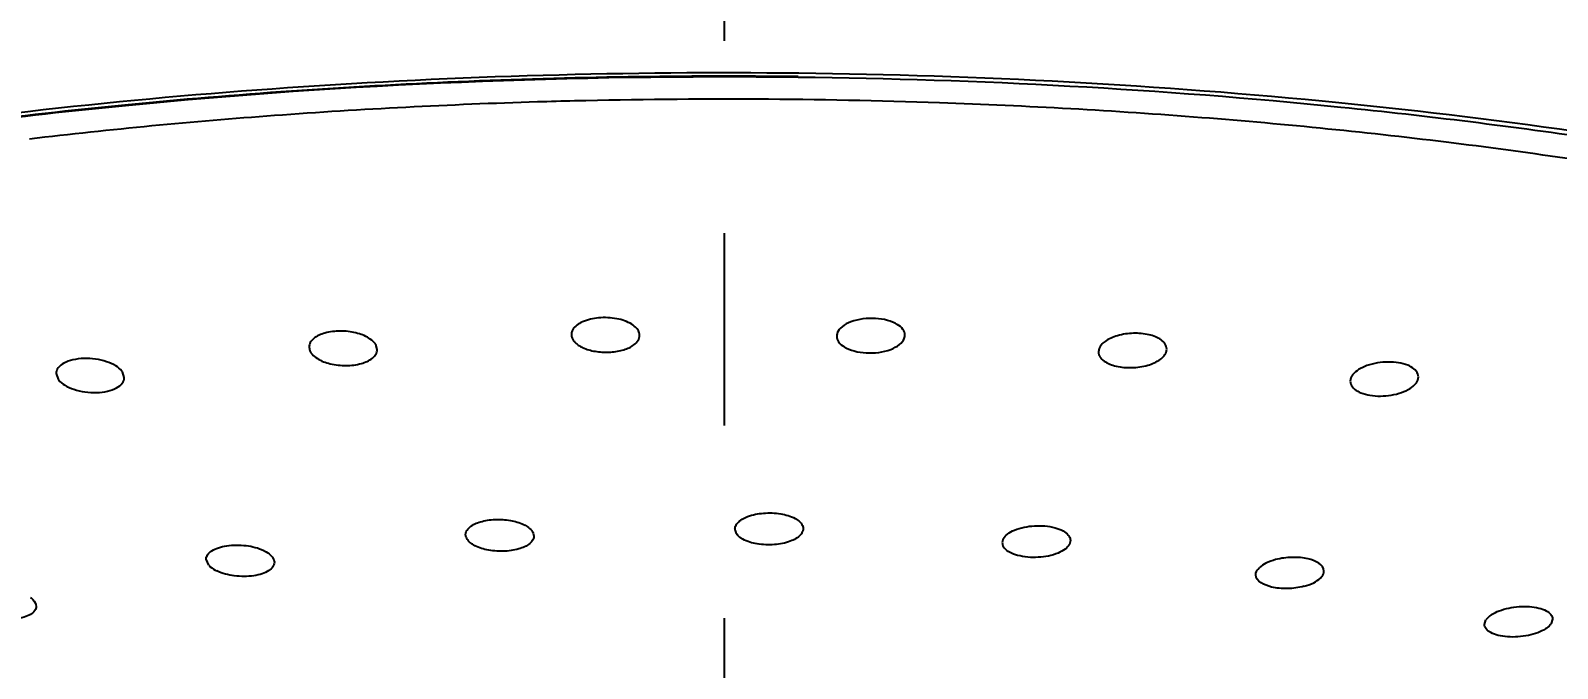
# Model space of a CAD drawing. Header units: millimetres. Extents: x 601 to 1195, y -13 to 407.
# Drawn here: x 701.64 to 711.72, y 259.22 to 263.43 of the extents above; entities that cross this region are included whole.
import ezdxf

# ---------------------------------------------------------------- set-up
doc = ezdxf.new("R2010")
doc.units = ezdxf.units.MM
doc.header["$LTSCALE"] = 0.1
doc.linetypes.add('CENTERX2', pattern=[101.6, 63.5, -12.7, 12.7, -12.7])
doc.layers.add('CENTER', color=1, linetype='CENTERX2')
doc.layers.add('DIM', color=3, linetype='Continuous')
doc.styles.get("Standard").update_dxf_attribs({"font": 'arial.ttf'})
doc.dimstyles.new('ISO-25', dxfattribs={"dimtxt": 2.5, "dimasz": 2.5, "dimexe": 1.25, "dimexo": 0.625, "dimtad": 1, "dimlfac": 1.666667, "dimtxsty": 'Standard', "dimcen": 2.5, "dimadec": 0, "dimazin": 0, "dimtfac": 1, "dimtmove": 0, "dimatfit": 3, "dimfxl": 0, "dimarcsym": 0})

# ---------------------------------------------------------------- blocks, each defined once
blk = doc.blocks.new('*D4')
at = {"layer": 'Defpoints', "color": 0}
for p in [(661.048, 374.954), (706.218, 374.954), (672.827, 112.512)]:
    blk.add_point(p, dxfattribs=at)
at = {"layer": 'DIM', "color": 0, "lineweight": -2}
for p, q in [((705.593, 374.954), (659.798, 374.954)), ((661.048, 115.012), (661.048, 372.454)), ((672.202, 112.512), (659.798, 112.512))]:
    blk.add_line(p, q, dxfattribs=at)
at = {"layer": 'DIM', "color": 0}
for points in [[(660.632, 372.454), (661.465, 372.454), (661.048, 374.954)], [(660.632, 115.012), (661.465, 115.012), (661.048, 112.512)]]:
    blk.add_solid(points, dxfattribs=at)
at = {"layer": 'DIM', "color": 0, "insert": (658.921, 243.733), "char_height": 2.5, "attachment_point": 5, "rotation": 90}
blk.add_mtext('437,4', dxfattribs=at)

msp = doc.modelspace()

# ---------------------------------------------------------------- linework, layer by layer
for p, q in [((705.2063, 261.4198), (705.2069, 261.4115)), ((705.6563, 261.4142), (705.6557, 261.4226)), ((706.959, 261.4188), (706.9582, 261.409)), ((707.4074, 261.4059), (707.4082, 261.4157)), ((703.4743, 261.3373), (703.4801, 261.3113)), ((703.9243, 261.3201), (703.9185, 261.3461)), ((708.691, 261.3276), (708.6869, 261.3055)), ((709.1327, 261.3019), (709.1369, 261.3238)), ((701.8046, 261.1634), (701.8171, 261.126)), ((702.2546, 261.1353), (702.2422, 261.1727)), ((710.3532, 261.1338), (710.3487, 261.1113)), ((710.7943, 261.1182), (710.7987, 261.1406)), ((704.5117, 260.0811), (704.5083, 260.0996)), ((704.9548, 260.108), (704.9583, 260.0895)), ((706.2864, 260.1397), (706.2863, 260.1362)), ((706.7363, 260.1382), (706.7362, 260.1347)), ((708.501, 260.0603), (708.4945, 260.0351)), ((702.8119, 259.8982), (702.7955, 259.9377)), ((711.2349, 259.5069), (711.2446, 259.5366)), ((711.6849, 259.5419), (711.6752, 259.5123))]:
    msp.add_line(p, q)
for centre, radius, start, end in [((706.1703, 223.2336), 39.7385, 91.71237, 94.22078), ((706.2103, 222.247), 40.7258, 91.38272, 91.72718), ((706.2182, 221.9459), 41.027, 88.01781, 91.38356), ((706.2601, 223.1265), 39.8457, 85.52682, 88.0194), ((705.9523, 226.0143), 36.9493, 94.20106, 96.72061), ((706.4681, 225.8554), 37.1089, 82.93391, 85.51825), ((706.9436, 229.7797), 33.1559, 80.18972, 82.91527), ((703.5515, 261.3437), 0.0784, 204.42417, 210.74396), ((703.8398, 261.3094), 0.0869, 30.64603, 33.57623), ((703.8471, 261.3137), 0.0784, 24.42384, 30.69532), ((708.7584, 261.3017), 0.0722, 154.32679, 159.00774), ((703.5589, 261.3481), 0.087, 210.69582, 213.6429), ((709.0653, 261.3276), 0.0721, 334.3253, 339.08486), ((701.8985, 261.1807), 0.098, 213.93835, 217.88554), ((702.1609, 261.1181), 0.098, 33.87846, 37.88598), ((704.5851, 260.112), 0.0798, 212.48988, 217.62868)]:
    msp.add_arc(centre, radius, start, end)
for points, knots in [([(689.1186, 260.1599), (689.1848, 260.3487), (689.3765, 260.7302), (689.7964, 261.261), (690.3549, 261.7733), (691.0472, 262.2641), (691.868, 262.7305), (692.8107, 263.1689), (693.8678, 263.5757), (695.4678, 264.0875), (697.6901, 264.6139), (700.5678, 265.0579), (703.6374, 265.3159), (705.7377, 265.3577), (706.8003, 265.3454)], [0, 0, 0, 0, 0.0313867, 0.066322, 0.105665, 0.1498956, 0.1992055, 0.253584, 0.3128737, 0.3768004, 0.5170304, 0.6706668, 0.8332699, 1, 1, 1, 1]), ([(706.8003, 265.3454), (707.8094, 265.3337), (709.7945, 265.2514), (712.6827, 264.9508), (715.3711, 264.4837), (717.777, 263.8654), (719.5554, 263.2167), (720.7678, 262.6245), (721.5264, 262.1739), (722.1669, 261.7018), (722.6845, 261.2105), (723.0752, 260.7029), (723.2549, 260.3397), (723.3179, 260.1599)], [0, 0, 0, 0, 0.1686201, 0.3316906, 0.484823, 0.6240843, 0.7462587, 0.800259, 0.8493248, 0.8934771, 0.9329309, 0.9681646, 1, 1, 1, 1]), ([(705.6503, 252.9932), (704.5604, 253.0058), (702.4238, 253.1011), (699.3358, 253.4545), (696.9155, 253.923), (695.1474, 254.4008), (693.9643, 254.7904), (692.8982, 255.2174), (691.9587, 255.6779), (691.1543, 256.1677), (690.4921, 256.683), (689.9779, 257.2208), (689.6173, 257.7789), (689.4185, 258.355), (689.3913, 258.9407), (689.5375, 259.5212), (689.8487, 260.0852), (690.3156, 260.6294), (690.9322, 261.152), (691.6929, 261.65), (692.591, 262.12), (693.6185, 262.558), (695.2051, 263.1131), (697.4447, 263.6845), (700.3748, 264.1678), (703.5264, 264.4504), (705.6899, 264.4973), (706.7863, 264.4846)], [0, 0, 0, 0, 0.0870175, 0.1705775, 0.2479458, 0.2835459, 0.31674, 0.3473273, 0.3751623, 0.4001722, 0.4223843, 0.4419695, 0.4593049, 0.4750289, 0.4900548, 0.5054502, 0.5221997, 0.5410308, 0.5623937, 0.5865193, 0.6134745, 0.6432146, 0.675616, 0.7475875, 0.8273899, 0.9124691, 1, 1, 1, 1]), ([(718.9238, 254.975), (719.4068, 255.1658), (720.2911, 255.5611), (721.4424, 256.2582), (722.1939, 256.9112), (722.6195, 257.4588), (722.8435, 257.8593), (722.9846, 258.2665), (723.0406, 258.6779), (723.0101, 259.0898), (722.8503, 259.6525), (722.5134, 260.1893), (722.0531, 260.6816), (721.4424, 261.2048), (720.4789, 261.8169), (719.0966, 262.4625), (717.4647, 263.0366), (715.6139, 263.5283), (713.5793, 263.9281), (710.6246, 264.334), (708.3364, 264.4667), (706.7863, 264.4846)], [0, 0, 0, 0, 0.064691, 0.1203639, 0.1671853, 0.1876504, 0.2064858, 0.2240997, 0.2410159, 0.2578395, 0.2751869, 0.3134355, 0.3352264, 0.3590846, 0.4134078, 0.4767682, 0.5487818, 0.6286168, 0.7151182, 0.8068976, 1, 1, 1, 1]), ([(698.1999, 262.2885), (698.8467, 262.4376), (700.1943, 262.6948), (702.2849, 262.9591), (704.4711, 263.1099), (705.9551, 263.1324), (706.703, 263.1237)], [0, 0, 0, 0, 0.232567, 0.4802604, 0.7379113, 1, 1, 1, 1]), ([(706.7045, 263.1167), (705.2224, 263.1339), (703.0296, 263.046), (700.199, 262.6899), (698.852, 262.4339), (698.2057, 262.2856)], [0, 0, 0, 0, 0.5197195, 0.7674636, 1, 1, 1, 1]), ([(700.1139, 262.6874), (701.18, 262.8568), (703.3754, 263.0972), (705.5823, 263.1588), (706.708, 263.1458)], [0, 0, 0, 0, 0.4895143, 1, 1, 1, 1]), ([(706.708, 263.1458), (707.8982, 263.132), (710.2049, 263.0091), (713.0005, 262.6084), (715.0502, 262.1378), (716.4068, 261.7348), (717.6063, 261.2779), (718.3345, 260.9202), (718.6647, 260.7308)], [0, 0, 0, 0, 0.2901983, 0.5624354, 0.6873428, 0.8026715, 0.907179, 1, 1, 1, 1]), ([(718.6353, 260.6771), (718.3136, 260.8673), (717.5992, 261.2272), (716.4153, 261.6873), (715.0674, 262.0947), (713.5774, 262.4421), (711.9694, 262.7235), (709.6705, 263.0081), (707.9005, 263.1029), (706.7045, 263.1167)], [0, 0, 0, 0, 0.0912244, 0.1947997, 0.3097304, 0.4346785, 0.5680506, 0.7080385, 1, 1, 1, 1]), ([(705.6048, 261.4877), (705.5753, 261.5062), (705.502, 261.5298), (705.3892, 261.5345), (705.2871, 261.513), (705.2296, 261.4756), (705.2158, 261.4524)], [0, 0, 0, 0, 0.2511039, 0.5400917, 0.8051285, 1, 1, 1, 1]), ([(707.3584, 261.4865), (707.3386, 261.4987), (707.2908, 261.5171), (707.1871, 261.5322), (707.1031, 261.5225), (707.0522, 261.5033)], [0, 0, 0, 0, 0.2219879, 0.4809036, 1, 1, 1, 1]), ([(703.8695, 261.3964), (703.8435, 261.4126), (703.7804, 261.4355), (703.6807, 261.4462), (703.5847, 261.435), (703.5265, 261.4107), (703.5055, 261.3935)], [0, 0, 0, 0, 0.2419674, 0.518998, 0.7854671, 1, 1, 1, 1]), ([(705.2158, 261.4524), (705.2143, 261.4498), (705.209, 261.4397), (705.2063, 261.4281), (705.2063, 261.4197)], [0, 0, 0, 0, 0.263039, 1, 1, 1, 1]), ([(705.6443, 261.4513), (705.6421, 261.4547), (705.6311, 261.4689), (705.6166, 261.4803), (705.6048, 261.4877)], [0, 0, 0, 0, 0.2256383, 1, 1, 1, 1]), ([(705.6189, 261.3518), (705.6297, 261.36), (705.6481, 261.3778), (705.6563, 261.4028), (705.6563, 261.4142)], [0, 0, 0, 0, 0.5446704, 1, 1, 1, 1]), ([(706.9582, 261.4091), (706.9583, 261.3958), (706.9698, 261.3659), (706.994, 261.3469), (707.0081, 261.3382)], [0, 0, 0, 0, 0.4449027, 1, 1, 1, 1]), ([(707.0522, 261.5033), (707.0314, 261.4954), (706.9957, 261.4778), (706.9682, 261.4466), (706.9622, 261.4307)], [0, 0, 0, 0, 0.5665763, 1, 1, 1, 1]), ([(707.4082, 261.4156), (707.4082, 261.4289), (707.3967, 261.4588), (707.3725, 261.4778), (707.3584, 261.4865)], [0, 0, 0, 0, 0.4449643, 1, 1, 1, 1]), ([(709.0997, 261.3845), (709.0765, 261.4012), (709.0153, 261.4238), (708.9163, 261.432), (708.8164, 261.4177), (708.7546, 261.3919), (708.7304, 261.3743)], [0, 0, 0, 0, 0.2217406, 0.4922733, 0.7669184, 1, 1, 1, 1]), ([(703.5055, 261.3935), (703.4963, 261.386), (703.4808, 261.3696), (703.4743, 261.3474), (703.4743, 261.3372)], [0, 0, 0, 0, 0.5378019, 1, 1, 1, 1]), ([(703.9122, 261.3575), (703.9098, 261.3611), (703.8979, 261.3764), (703.8823, 261.3885), (703.8695, 261.3964)], [0, 0, 0, 0, 0.2241174, 1, 1, 1, 1]), ([(703.8932, 261.264), (703.9023, 261.2715), (703.9178, 261.2879), (703.9243, 261.3101), (703.9243, 261.3202)], [0, 0, 0, 0, 0.5377315, 1, 1, 1, 1]), ([(705.2184, 261.3827), (705.222, 261.3773), (705.2416, 261.3539), (705.2691, 261.3385), (705.2911, 261.3294)], [0, 0, 0, 0, 0.2146318, 1, 1, 1, 1]), ([(705.2911, 261.3294), (705.3175, 261.3184), (705.3759, 261.3039), (705.4652, 261.3007), (705.5492, 261.3149), (705.5994, 261.3371), (705.6189, 261.3518)], [0, 0, 0, 0, 0.2519841, 0.5253077, 0.7847113, 1, 1, 1, 1]), ([(707.0081, 261.3382), (707.0279, 261.326), (707.0758, 261.3076), (707.1797, 261.2926), (707.2637, 261.3024), (707.3146, 261.3216)], [0, 0, 0, 0, 0.2220695, 0.4810593, 1, 1, 1, 1]), ([(707.3146, 261.3216), (707.3354, 261.3295), (707.3709, 261.3471), (707.3983, 261.3782), (707.4042, 261.3942)], [0, 0, 0, 0, 0.5665257, 1, 1, 1, 1]), ([(708.6869, 261.3056), (708.6869, 261.2945), (708.6949, 261.2698), (708.7132, 261.2526), (708.724, 261.2449)], [0, 0, 0, 0, 0.4563072, 1, 1, 1, 1]), ([(708.7304, 261.3743), (708.7262, 261.3712), (708.7117, 261.3597), (708.6992, 261.345), (708.6934, 261.333)], [0, 0, 0, 0, 0.2791225, 1, 1, 1, 1]), ([(709.1368, 261.3237), (709.1368, 261.3349), (709.1288, 261.3595), (709.1105, 261.3767), (709.0997, 261.3845)], [0, 0, 0, 0, 0.4562845, 1, 1, 1, 1]), ([(702.2382, 261.1782), (702.2273, 261.1922), (702.1954, 261.2176), (702.1357, 261.2435), (702.0642, 261.2596), (701.9887, 261.2637), (701.9176, 261.2555), (701.8588, 261.2357), (701.8167, 261.2058), (701.8046, 261.1764), (701.8047, 261.1634)], [0, 0, 0, 0, 0.1074345, 0.2406739, 0.3918612, 0.5484343, 0.6960586, 0.8223368, 0.9213096, 1, 1, 1, 1]), ([(703.4865, 261.2999), (703.4889, 261.2963), (703.5008, 261.281), (703.5164, 261.2688), (703.5292, 261.2609)], [0, 0, 0, 0, 0.2241306, 1, 1, 1, 1]), ([(703.5292, 261.2609), (703.5552, 261.2448), (703.6183, 261.2219), (703.718, 261.2113), (703.814, 261.2225), (703.8721, 261.2468), (703.8932, 261.264)], [0, 0, 0, 0, 0.2420437, 0.5191082, 0.785549, 1, 1, 1, 1]), ([(708.724, 261.2449), (708.7472, 261.2281), (708.8084, 261.2056), (708.9075, 261.1974), (709.0074, 261.2117), (709.0691, 261.2374), (709.0934, 261.2551)], [0, 0, 0, 0, 0.2217317, 0.4922885, 0.7669482, 1, 1, 1, 1]), ([(709.0934, 261.2551), (709.0976, 261.2581), (709.1121, 261.2697), (709.1245, 261.2843), (709.1303, 261.2964)], [0, 0, 0, 0, 0.2790899, 1, 1, 1, 1]), ([(710.7955, 261.1592), (710.7856, 261.187), (710.7364, 261.2181), (710.6663, 261.2353), (710.5746, 261.2416), (710.4831, 261.227), (710.4063, 261.1922), (710.3768, 261.1687), (710.3664, 261.1557)], [0, 0, 0, 0, 0.1873617, 0.318816, 0.4668832, 0.7655672, 0.8946413, 1, 1, 1, 1]), ([(701.8211, 261.1205), (701.832, 261.1065), (701.8639, 261.0812), (701.9236, 261.0552), (701.9951, 261.0392), (702.0705, 261.035), (702.1417, 261.0432), (702.2005, 261.0631), (702.2426, 261.0929), (702.2547, 261.1223), (702.2546, 261.1353)], [0, 0, 0, 0, 0.1074346, 0.2406719, 0.3918597, 0.5484361, 0.6960649, 0.8223461, 0.9213165, 1, 1, 1, 1]), ([(710.3664, 261.1557), (710.3649, 261.154), (710.3598, 261.1472), (710.3556, 261.1397), (710.3532, 261.1338)], [0, 0, 0, 0, 0.2641823, 1, 1, 1, 1]), ([(710.7811, 261.0962), (710.7825, 261.0979), (710.7877, 261.1048), (710.7919, 261.1123), (710.7943, 261.1182)], [0, 0, 0, 0, 0.2642354, 1, 1, 1, 1]), ([(710.352, 261.0928), (710.3618, 261.065), (710.4109, 261.0339), (710.4811, 261.0166), (710.5728, 261.0103), (710.6643, 261.0249), (710.7411, 261.0597), (710.7707, 261.0833), (710.7811, 261.0962)], [0, 0, 0, 0, 0.1872832, 0.3187219, 0.4667945, 0.765525, 0.8946239, 1, 1, 1, 1]), ([(705.7286, 253.2384), (704.4951, 253.2526), (702.6703, 253.3522), (700.3027, 253.6522), (698.651, 253.9489), (697.1252, 254.3151), (695.7501, 254.7447), (694.5478, 255.2307), (693.5368, 255.7649), (692.7318, 256.3411), (692.1433, 256.9531), (691.8376, 257.5108), (691.7325, 257.9551), (691.7183, 258.2814), (691.7667, 258.6071), (691.919, 259.0514), (692.2823, 259.6023), (692.9307, 260.2045), (693.4622, 260.5525), (693.7586, 260.7232)], [0, 0, 0, 0, 0.1937956, 0.2865835, 0.3748176, 0.4572884, 0.5329496, 0.6009434, 0.6607419, 0.7122019, 0.7558372, 0.793153, 0.8103609, 0.8271853, 0.8441552, 0.8617809, 0.900601, 0.9462744, 1, 1, 1, 1]), ([(718.7737, 260.6672), (719.0702, 260.4913), (719.599, 260.1324), (720.2343, 259.5096), (720.5729, 258.9387), (720.6963, 258.4818), (720.7206, 258.1468), (720.6785, 257.812), (720.5304, 257.3552), (720.162, 256.788), (719.4956, 256.1703), (718.6045, 255.5915), (717.5013, 255.0587), (716.2029, 254.5798), (714.7307, 254.163), (713.1097, 253.8155), (711.3681, 253.5436), (708.8985, 253.2859), (707.0038, 253.2236), (705.7286, 253.2384)], [0, 0, 0, 0, 0.0518065, 0.0956055, 0.1327899, 0.1497969, 0.1663365, 0.1829504, 0.2001718, 0.2381184, 0.2829433, 0.33588, 0.3972222, 0.4666886, 0.5435932, 0.6269699, 0.7156596, 0.8083545, 1, 1, 1, 1]), ([(704.5431, 260.1547), (704.5648, 260.1702), (704.6221, 260.1919), (704.7156, 260.2028), (704.8127, 260.1944), (704.8746, 260.175), (704.9008, 260.1609)], [0, 0, 0, 0, 0.2160799, 0.4830266, 0.7593142, 1, 1, 1, 1]), ([(706.3023, 260.1753), (706.3196, 260.1957), (706.3777, 260.2264), (706.4767, 260.2452), (706.5842, 260.2414), (706.654, 260.2218), (706.6829, 260.206)], [0, 0, 0, 0, 0.2008041, 0.4679636, 0.7536263, 1, 1, 1, 1]), ([(706.6829, 260.206), (706.687, 260.2038), (706.7017, 260.195), (706.7151, 260.1839), (706.7227, 260.1742)], [0, 0, 0, 0, 0.2782922, 1, 1, 1, 1]), ([(704.5125, 260.1196), (704.5139, 260.1228), (704.5213, 260.1367), (704.5332, 260.1477), (704.5431, 260.1547)], [0, 0, 0, 0, 0.2243226, 1, 1, 1, 1]), ([(704.9008, 260.1609), (704.9054, 260.1584), (704.9215, 260.1488), (704.9364, 260.1366), (704.9446, 260.1259)], [0, 0, 0, 0, 0.2799651, 1, 1, 1, 1]), ([(704.9446, 260.1259), (704.9457, 260.1244), (704.9497, 260.1189), (704.953, 260.1127), (704.9548, 260.108)], [0, 0, 0, 0, 0.262967, 1, 1, 1, 1]), ([(706.2863, 260.1362), (706.2863, 260.1332), (706.2875, 260.1202), (706.2938, 260.1081), (706.2999, 260.1003)], [0, 0, 0, 0, 0.2370186, 1, 1, 1, 1]), ([(706.2864, 260.1397), (706.2866, 260.1428), (706.2888, 260.1558), (706.2958, 260.1676), (706.3023, 260.1753)], [0, 0, 0, 0, 0.2333564, 1, 1, 1, 1]), ([(706.339, 260.0688), (706.3349, 260.0711), (706.3205, 260.0797), (706.3073, 260.0908), (706.2999, 260.1003)], [0, 0, 0, 0, 0.2780023, 1, 1, 1, 1]), ([(706.7201, 260.0989), (706.7026, 260.0785), (706.6443, 260.0479), (706.545, 260.0292), (706.4375, 260.0332), (706.3677, 260.0529), (706.339, 260.0688)], [0, 0, 0, 0, 0.2012591, 0.468725, 0.7542587, 1, 1, 1, 1]), ([(706.7362, 260.1347), (706.736, 260.1317), (706.7338, 260.1185), (706.7267, 260.1066), (706.7201, 260.0989)], [0, 0, 0, 0, 0.2331501, 1, 1, 1, 1]), ([(706.7227, 260.1742), (706.7249, 260.1714), (706.7322, 260.1607), (706.7363, 260.1476), (706.7363, 260.1382)], [0, 0, 0, 0, 0.2716337, 1, 1, 1, 1]), ([(708.0575, 260.0718), (708.064, 260.0841), (708.0871, 260.1076), (708.1553, 260.1432), (708.2638, 260.1631), (708.3747, 260.1552), (708.4497, 260.1277), (708.4779, 260.1074), (708.4872, 260.0958)], [0, 0, 0, 0, 0.0890997, 0.2037451, 0.4903851, 0.7835463, 0.9046945, 1, 1, 1, 1]), ([(708.4872, 260.0958), (708.4894, 260.0931), (708.4969, 260.0826), (708.501, 260.0696), (708.501, 260.0602)], [0, 0, 0, 0, 0.270775, 1, 1, 1, 1]), ([(702.7955, 259.9377), (702.7955, 259.9479), (702.8038, 259.9708), (702.8343, 259.9962), (702.8781, 260.0156), (702.9332, 260.0279), (702.9953, 260.0323), (703.0779, 260.0271), (703.1391, 260.0121), (703.175, 259.9948)], [0, 0, 0, 0, 0.0724386, 0.1618427, 0.2754637, 0.4111079, 0.5614455, 0.716577, 1, 1, 1, 1]), ([(703.175, 259.9948), (703.1806, 259.9921), (703.2003, 259.9817), (703.2187, 259.9682), (703.229, 259.956)], [0, 0, 0, 0, 0.2816368, 1, 1, 1, 1]), ([(704.5592, 260.0319), (704.5554, 260.0342), (704.5416, 260.043), (704.5291, 260.0539), (704.5219, 260.0633)], [0, 0, 0, 0, 0.2768842, 1, 1, 1, 1]), ([(704.9323, 260.0413), (704.9117, 260.0235), (704.8524, 259.9986), (704.7544, 259.9859), (704.6516, 259.9946), (704.5861, 260.016), (704.5592, 260.0319)], [0, 0, 0, 0, 0.2101173, 0.4787043, 0.7592382, 1, 1, 1, 1]), ([(704.9556, 260.0735), (704.9546, 260.0706), (704.9492, 260.0583), (704.9401, 260.048), (704.9323, 260.0413)], [0, 0, 0, 0, 0.2286985, 1, 1, 1, 1]), ([(708.0575, 260.0718), (708.0565, 260.0697), (708.0528, 260.0618), (708.051, 260.053), (708.051, 260.0466)], [0, 0, 0, 0, 0.2624272, 1, 1, 1, 1]), ([(708.0537, 260.0307), (708.0542, 260.029), (708.057, 260.022), (708.0611, 260.0156), (708.0647, 260.0111)], [0, 0, 0, 0, 0.2385474, 1, 1, 1, 1]), ([(708.4945, 260.0351), (708.488, 260.0228), (708.4649, 259.9993), (708.3967, 259.9636), (708.2881, 259.9437), (708.1772, 259.9517), (708.1022, 259.9791), (708.0741, 259.9995), (708.0647, 260.0111)], [0, 0, 0, 0, 0.0891186, 0.2037973, 0.4904725, 0.7836369, 0.9047462, 1, 1, 1, 1]), ([(702.8119, 259.8982), (702.8151, 259.8945), (702.8307, 259.8787), (702.8502, 259.867), (702.8658, 259.8595)], [0, 0, 0, 0, 0.2193889, 1, 1, 1, 1]), ([(703.2455, 259.9165), (703.2455, 259.9063), (703.2371, 259.8834), (703.2066, 259.858), (703.1627, 259.8386), (703.1076, 259.8264), (703.0455, 259.822), (702.9629, 259.8271), (702.9017, 259.8422), (702.8658, 259.8595)], [0, 0, 0, 0, 0.0724179, 0.1618438, 0.2755194, 0.4111952, 0.5615418, 0.7167047, 1, 1, 1, 1]), ([(703.229, 259.956), (703.2316, 259.9529), (703.2402, 259.9414), (703.2455, 259.9269), (703.2455, 259.9165)], [0, 0, 0, 0, 0.2775239, 1, 1, 1, 1]), ([(709.8559, 259.9342), (709.8341, 259.9284), (709.7954, 259.9149), (709.7603, 259.8927), (709.7474, 259.8799)], [0, 0, 0, 0, 0.5537716, 1, 1, 1, 1]), ([(710.1749, 259.8588), (710.1749, 259.9025), (710.0945, 259.9379), (710.0201, 259.9484), (709.9466, 259.9511), (709.8915, 259.9436), (709.8559, 259.9342)], [0, 0, 0, 0, 0.3762941, 0.5240459, 0.6825556, 1, 1, 1, 1]), ([(709.7249, 259.8339), (709.7249, 259.8378), (709.7271, 259.8552), (709.7379, 259.8704), (709.7474, 259.8799)], [0, 0, 0, 0, 0.2252786, 1, 1, 1, 1]), ([(710.0438, 259.7585), (710.0081, 259.7491), (709.9531, 259.7416), (709.8797, 259.7443), (709.8053, 259.7549), (709.725, 259.7902), (709.7249, 259.8339)], [0, 0, 0, 0, 0.3174881, 0.4759843, 0.6237084, 1, 1, 1, 1]), ([(710.0438, 259.7585), (710.0656, 259.7642), (710.1043, 259.7778), (710.1395, 259.8), (710.1524, 259.8129)], [0, 0, 0, 0, 0.5538792, 1, 1, 1, 1]), ([(710.1524, 259.8129), (710.1559, 259.8164), (710.1673, 259.8292), (710.1749, 259.8464), (710.1749, 259.8588)], [0, 0, 0, 0, 0.2858341, 1, 1, 1, 1]), ([(701.6734, 259.6258), (701.6734, 259.6159), (701.6649, 259.5936), (701.6342, 259.5696), (701.5902, 259.5519), (701.5351, 259.5414), (701.473, 259.5387), (701.3905, 259.5458), (701.3295, 259.5619), (701.2937, 259.5796)], [0, 0, 0, 0, 0.0706679, 0.1586181, 0.2716167, 0.4073293, 0.5582291, 0.7143064, 1, 1, 1, 1]), ([(701.6347, 259.6848), (701.6406, 259.6805), (701.6589, 259.6656), (701.6734, 259.6425), (701.6734, 259.6258)], [0, 0, 0, 0, 0.3029617, 1, 1, 1, 1]), ([(711.2823, 259.5716), (711.2981, 259.5818), (711.3349, 259.5991), (711.3962, 259.6163), (711.4634, 259.6254), (711.5304, 259.6257), (711.5911, 259.6171), (711.6401, 259.6001), (711.6748, 259.5761), (711.6849, 259.5523), (711.6849, 259.5419)], [0, 0, 0, 0, 0.1260947, 0.2721812, 0.4281345, 0.5821742, 0.7224792, 0.8395739, 0.9295419, 1, 1, 1, 1]), ([(711.6374, 259.4771), (711.6217, 259.467), (711.5848, 259.4497), (711.5235, 259.4325), (711.4563, 259.4233), (711.3893, 259.4231), (711.3286, 259.4317), (711.2796, 259.4487), (711.2449, 259.4727), (711.2349, 259.4965), (711.2349, 259.507)], [0, 0, 0, 0, 0.1261135, 0.2722183, 0.428184, 0.5822309, 0.722533, 0.8396143, 0.9295595, 1, 1, 1, 1]), ([(711.2823, 259.5716), (711.2783, 259.569), (711.2642, 259.5592), (711.2514, 259.547), (711.2446, 259.5366)], [0, 0, 0, 0, 0.2811162, 1, 1, 1, 1]), ([(711.6752, 259.5123), (711.6731, 259.5091), (711.6626, 259.4953), (711.6487, 259.4844), (711.6374, 259.4771)], [0, 0, 0, 0, 0.2206638, 1, 1, 1, 1])]:
    msp.add_open_spline(points, degree=3, knots=knots)
for points in [[(705.2069, 261.4115), (705.2078, 261.4048), (705.21, 261.3982), (705.2129, 261.3921)], [(705.6518, 261.4371), (705.6499, 261.4421), (705.6473, 261.4468), (705.6443, 261.4513)], [(705.6557, 261.4226), (705.655, 261.4275), (705.6537, 261.4324), (705.6518, 261.4371)], [(706.9622, 261.4307), (706.9608, 261.4268), (706.9597, 261.4229), (706.959, 261.4188)], [(707.4042, 261.3942), (707.4057, 261.398), (707.4068, 261.4019), (707.4074, 261.4059)], [(705.2129, 261.3921), (705.2145, 261.3889), (705.2163, 261.3857), (705.2184, 261.3827)], [(710.3487, 261.1114), (710.3488, 261.1051), (710.3499, 261.0987), (710.352, 261.0928)], [(710.7987, 261.1406), (710.7987, 261.1469), (710.7976, 261.1533), (710.7955, 261.1592)], [(704.5083, 260.0995), (704.5083, 260.1063), (704.5098, 260.1133), (704.5125, 260.1196)], [(704.5117, 260.0811), (704.5133, 260.0769), (704.5154, 260.0729), (704.5178, 260.0691)], [(704.9583, 260.0896), (704.9583, 260.0841), (704.9573, 260.0786), (704.9556, 260.0735)], [(708.051, 260.0466), (708.051, 260.0412), (708.0519, 260.0358), (708.0537, 260.0307)]]:
    msp.add_open_spline(points, degree=3)
at = {"layer": 'CENTER'}
msp.add_line((706.2183, 39.8386), (706.2183, 385.8965), dxfattribs=at)

# ---------------------------------------------------------------- dimensions: what is measured, and where the dimension line sits
at = {"layer": 'DIM'}
dim = msp.add_linear_dim(base=(661.0484, 374.9543), p1=(672.8269, 112.5121), p2=(706.2183, 374.9543), angle=90, dimstyle='ISO-25', dxfattribs=at)
dim.commit()
dim.dimension.update_dxf_attribs({"geometry": '*D4', "text_midpoint": (658.921, 243.7332)})

doc.saveas('drawing.dxf')
